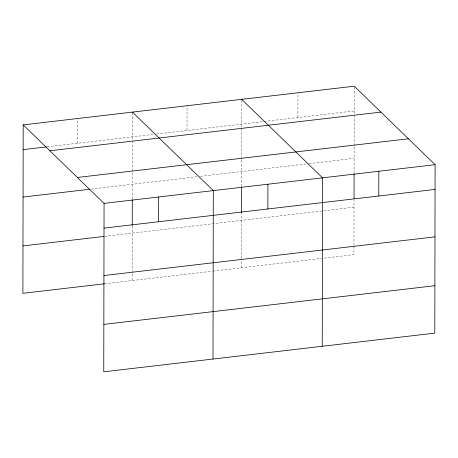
<?xml version="1.0" encoding="UTF-8"?>
<svg xmlns="http://www.w3.org/2000/svg" width="458" height="458" viewBox="0 0 458 458"><rect width="100%" height="100%" fill="white"/><g stroke="black" fill="none" stroke-linecap="round" stroke-linejoin="round"><path stroke-width="0.34" stroke-dasharray="2.29 1.72" d="M77.774 143.245L77.814 118.496M132.144 280.548L132.242 225.342M132.288 199.15L132.436 112.823M187.019 130.478L187.059 105.729M241.389 267.787L241.406 259.291M241.406 258.581L241.486 213.285M241.532 186.383L241.578 159.481M241.578 158.771L241.687 99.346M297.918 117.517L297.963 92.774M353.96 246.141L353.942 254.631L323.697 258.169M353.96 245.431L354.04 200.135M354.086 173.227L354.131 146.331M354.137 145.621L354.24 86.196M47.271 146.806L153.676 134.377M156.516 134.045L263.447 121.547M264.151 121.467L354.194 110.945M91.171 189.085L197.575 176.651M200.415 176.319L308.389 163.701M309.093 163.621L354.114 158.359M104.561 236.368L323.073 210.829M323.777 210.749L354.028 207.216M104.481 283.783L212.306 271.182M213.016 271.102L322.993 258.249"/><path stroke-width="0.69" d="M23.192 124.879L104.058 203.369L103.76 371.804L434.808 333.121L435.1 164.685L354.24 86.196L23.192 124.879L22.9 293.315L104.481 283.783M132.242 225.342L132.288 199.854M158.634 221.735L158.68 196.986M213.004 359.038L213.302 190.602L132.436 112.113M241.486 212.581L241.532 187.087M267.878 208.968L267.924 184.219M322.249 346.271L322.546 177.836L241.687 99.346M354.045 198.72L354.086 173.937M378.777 196.007L378.823 171.263M23.152 149.629L46.561 146.892M49.876 150.779L380.924 112.096M77.373 177.469L408.416 138.785M23.066 197.043L89.751 189.251M104.058 203.369L435.1 164.685M104.012 228.118L435.054 189.435M22.98 245.9L103.852 236.448M103.932 275.533L434.974 236.849M103.846 324.39L434.888 285.706"/></g></svg>
